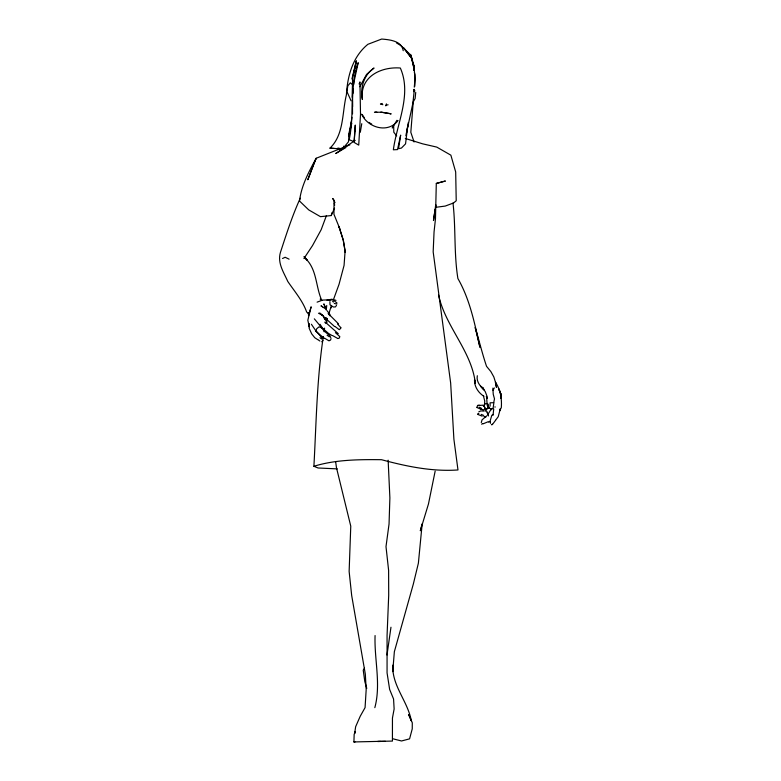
<?xml version="1.0" encoding="UTF-8"?>
<svg xmlns="http://www.w3.org/2000/svg" width="781" height="781" viewBox="0 0 781 781"><rect width="100%" height="100%" fill="white"/><g stroke="black" fill="none" stroke-linecap="round" stroke-linejoin="round"><path stroke-width="1.17" d="M388.137 460.185L389.885 497.936L389.045 524.031L385.999 546.622L388.616 570.403L388.704 595.229L387.064 635.568L387.064 672.871L389.641 689.438L393.565 699.005L394.132 708.982L392.452 718.012L392.423 741.071L353.92 741.94L354.164 734.325L355.355 731.514L354.662 733.408L355.648 726.691L360.236 716.236L365.069 707.635L366.182 689.574L365.323 674.11L351.675 595.473L349.136 571.428L350.767 526.15L336.465 467.673L335.645 461.688M415.726 92.363L415.131 98.513L412.485 103.248M334.004 202.923L333.946 214.277L339.647 228.355L338.993 226.656L343.367 240.441L345.309 252.4L343.152 239.699L338.993 226.656M352.592 106.714L352.534 78.227L356.282 61.006L356.107 63.427M414.818 86.261L414.965 74.771L414.408 72.448M436.325 183.418L445.395 181.016L436.296 183.467L435.466 218.895L434.051 231.977L433.172 251.863L450.657 383.032L453.898 439.215L457.978 469.957C431.825 471.763 406.462 466.355 381.47 459.697C358.967 459.453 335.479 459.618 313.903 466.277C316.295 422.99 316.793 379.42 323.344 336.484M413.862 70.466L413.989 65.624L410.845 55.031C406.12 51.136 402.322 45.62 396.67 43.121M352.153 97.274L352.495 84.348M413.793 70.475L413.989 65.624L415.004 79.291L414.281 87.169M413.745 70.31L413.989 65.624L413.705 70.31M477.308 375.729C476.176 381.431 480.061 386.185 484.015 389.758L482.365 387.561M484.523 404.704L484.737 400.965L483.39 395.791L483.869 396.24C478.314 392.726 474.36 386.683 474.497 379.986M345.095 251.131L344.07 265.394L339.032 284.323L333.643 299.113M413.198 102.448L410.816 132.282L414.076 141.996M481.272 422.57L482.053 419.846L486.788 415.804M413.871 91.68L414.076 89.424M352.866 93.603L353.354 88.966M353.852 84.328L354.223 80.843M414.223 90.713L412.866 103.297L405.856 135.679M326.233 310.037L326.731 305.508M329.885 301.632L330.002 304.775L333.331 306.982L335.4 306.923L336.504 305.41M487.569 408.434L487.871 406.159M354.72 72.643L355.033 70.319M355.345 67.986L356.282 61.006L351.938 78.949M386.995 654.986L390.969 627.231M435.134 209.259L433.484 220.506L435.798 204.759L435.466 207.004M324.047 331.7L324.584 328.118M360.305 132.262L361.769 123.691M406.452 133.297L408.346 122.519M493.709 408.971L493.065 415.131L493.084 414.428L491.805 415.326L490.175 420.813L490.448 423.302M351.919 117.355L348.404 141.898L343.142 148.185M351.792 123.252L348.56 136.802M407.77 125.653L405.544 143.87L401.434 148.068L398.525 148.673L400.663 135.123L397.509 149.591L393.36 149.796C396.924 123.086 412.026 94.521 400.331 68.015C380.796 66.483 359.406 76.928 362.384 99.519C360.021 87.775 363.839 74.917 374.031 68.015L366.592 74.371L359.875 86.72M435.154 471.148L428.457 504.009L420.334 530.729L422.17 523.836L418.382 563.179L413.334 584.032L394.356 651.705L392.736 671.611L392.814 665.158C391.779 685.786 407.819 701.211 411.333 720.902L408.678 714.566M493.797 402.264L494.49 398.857L493.25 394.337L492.86 388.128M351.479 121.367L348.756 134.332M354.476 79.711L358.206 62.675C349.078 87.511 354.662 114.29 349.185 139.711L354.096 141.693L355.287 125.077L354.154 142.435L358.733 145.129L360.51 114.299L359.943 81.907L359.094 84.016M374.831 707.654C381.167 684.127 374.197 659.467 375.075 635.549M493.123 408.121L493.885 402.703L490.097 402.791L490.107 406.179M386.39 103.873L385.824 105.865L386.322 105.044L388.098 104.82M349.888 144.856L316.149 158.279C308.915 171.703 301.281 185.644 299.533 201.039L308.739 209.904L320.454 216.669L331.203 215.576L332.11 212.559M326.204 322.27L327.288 318.775M328.733 314.128L331.261 305.986M347.916 85.422L346.901 91.533L351.079 100.798M326.448 215.536L321.167 229.712L312.517 245.585L303.916 258.56M300.275 198.198C292.299 215.673 286.451 233.988 280.496 252.204C277.177 262.855 283.649 272.188 287.808 281.492C294.417 291.206 302.725 300.792 306.611 311.892L309.11 314.46M484.776 408.98L483.576 410.25M491.317 409.771L491.727 408.824M492.704 408.404L491.737 409.205L490.243 408.463M331.203 215.576L334.541 208.127M492.245 424.103L491.874 424.903L491.405 424.522M493.026 390.266L494.314 387.903M330.627 308.397L331.71 306.552M396.943 120.294L392.238 127.996L393.663 125.321L393.809 132.243L396.67 135.884M487.91 414.34L490.8 409.761M364.483 668.224L363.233 670.196L364.805 681.54L366.777 688.393M492.723 424.122L495.603 420.256M495.808 419.934L498.229 416.693L500.299 408.785L499.645 410.865L501.314 407.614C501.968 398.671 500.494 389.856 495.457 382.163L496.472 387.376L495.457 382.163M481.623 424.2L482.609 423.595M334.219 148.468L329.963 148.146C344.226 134.478 341.99 112.669 346.413 94.833C347.418 76.06 352.758 56.574 367.91 44.292L381.675 39.05C389.641 39.704 401.727 40.817 403.23 50.697M348.57 84.953L350.376 82.835L352.914 84.953M325.033 318.179L324.398 318.902L326.009 318.072M398.037 120.547C388.137 133.776 367.88 127.791 361.593 114.202M355.228 140.365L335.732 153.515L345.944 147.541M477.699 413.891L478.812 413.393M485.636 409.254L487.354 408.375M483.088 423.839L488.125 421.75M478.782 411.87L480.823 410.894L483.849 411.07M282.576 258.491L285.143 257.261L289.077 259.165M488.555 422.13L490.087 421.564M317.096 302.149L322.66 300.08L331.388 299.767M413.51 89.63L414.281 89.376L414.828 90.967M382.26 103.453L380.464 104.039L382.846 104.693M484.708 404.08L486.436 403.582M477.298 406.452L476.84 407.106M481.116 409.137L481.672 409.039M435.886 207.297L445.248 206.067L453.546 202.972L456.221 200.776L455.684 171.976L450.871 155.175L436.764 147.092L422.619 143.831L405.28 138.452M374.441 112.22L381.587 112.249L390.764 113.753L380.855 112.122M331.29 299.787L326.985 300.197L331.691 299.23L335.996 300.343M337.246 468.883L318.092 467.985L313.903 466.277M481.809 405.261L477.406 405.515L479.7 405.427L477.972 405.446M385.414 741.325L377.653 741.491L380.64 741.433M486.583 411.04L485.03 411.04L488.184 407.858L489.667 408.18M353.92 741.94L355.004 741.95M329.963 148.146L341.287 148.937M376.862 112.152L375.173 112.152M315.504 331.046L323.959 338.056M482.531 405.173L483.771 405.241L485.128 408.483L483.966 405.534M339.442 329.631L340.965 327.971M329.25 340.672L330.539 340.077L331.037 338.583M338.212 338.476L339.432 337.978L339.745 336.611M334.288 303.448L336.836 304.073M321.723 341.775L322.973 340.418M337.89 148.019L340.028 148.488M483.41 406.12L484.113 406.296M392.599 738.709L401.512 740.984L409.576 738.855L412.251 728.839L412.29 722.786L408.688 714.527M390.451 113.714L391.154 113.938M483.878 416.517L485.811 417.152M477.787 414.399L482.18 416.156M481.252 414.389L483.751 415.453M476.918 407.497L480.481 409.078M479.163 407.204L481.174 408.092M316.198 330.968L322.114 338.124M480.852 408.853L483.078 409.927M337.9 338.563L332.891 335.723M328.918 340.789L324.584 338.212M318.482 313.22L323.334 315.68L323.812 317.633L327.151 322.241M343.474 146.203L345.339 147.189M322.69 306.845L320.991 305.84L326.321 309.364L323.842 303.877L325.316 307.734M368.827 122.392L371.697 124.101M339.1 329.562L335.108 326.536M332.169 335.605L328.576 333.497L320.991 326.839L314.333 318.843M483.615 388.206L480.608 386.195L485.157 391.408L487.432 397.334L486.758 399.023L487.159 405.202L489.043 408.024L487.471 403.494L489.043 408.024M327.102 335.254L329.367 336.816M317.682 339.608L314.723 337.675L311.697 333.868L309.188 328.371L309.12 323.656L309.227 326.761L307.831 320.22L311.131 306.806L308.534 315.612L308.475 312.507M318.092 339.784L319.859 341.024M326.585 323.305L338.31 333.712M319.966 337.753L321.704 339.032M321.997 314.802L319.624 313.015L334.6 326.575M320.181 299.103L321.84 300.392M335.41 332.638L339.628 336.445M337.48 323.959L340.828 327.678M304.6 257.701C317.145 268.557 315.446 286.256 321.733 300.314M338.544 323.89L328.186 313.503L329.894 315.768L329.894 314.431L327.083 310.711M320.874 326.809L324.369 331.251L329.846 335.723L330.783 337.587M304.141 256.793L307.138 260.132L304.19 256.637M324.779 322.153L325.843 323.519M333.36 302.13L332.442 300.949L334.414 300.958L337.001 303.008M320.025 324.3L322.68 328.303L319.087 326.829L316.715 328.752L315.924 330.919L311.404 324.261M362.238 114.524L364.268 117.736M335.02 202.66L332.735 198.501L333.936 200.043L334.649 205.325M486.299 396.514L487.159 398.554M487.11 412.456L488.476 415.941L487.051 411.714M495.584 382.583L493.836 376.94L490.839 371.541L486.543 366.328C482.228 353.627 479.153 340.438 475.19 327.512L479.934 347.272C474.731 323.764 469.996 299.631 457.9 278.544C453.859 253.6 455.889 228.169 453.009 203.089M438.59 295.111C445.414 326.722 471.695 351.06 475.365 383.412L474.653 380.005M495.008 406.725L495.037 407.223M355.091 129.011L355.13 131.306M352.456 101.12L352.534 113.87M314.06 163.278L307.792 179.776L316.149 158.279L314.06 163.278M327.268 318.609L324.32 317.672L327.268 318.609M411.655 58.331L403.904 48.178L411.655 58.331L413.754 67.381L410.845 55.031L411.655 58.331M499.703 390.92L498.571 388.626L500.816 394.044L501.119 398.466L500.572 393.321L500.816 394.044L499.703 390.92"/></g></svg>
